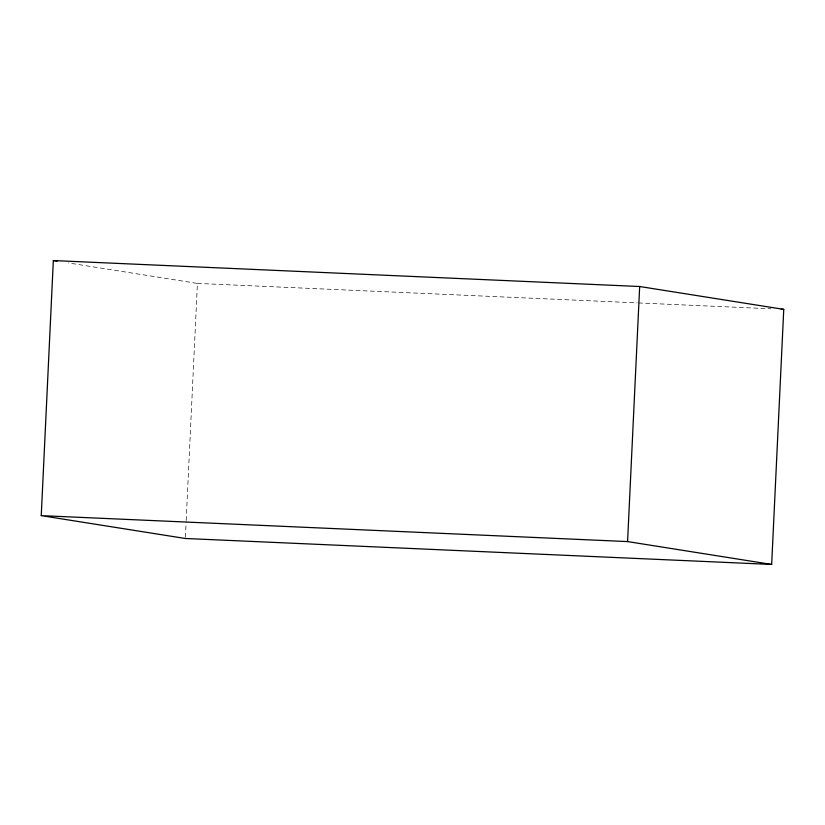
<?xml version="1.0" encoding="UTF-8"?>
<svg xmlns="http://www.w3.org/2000/svg" width="825" height="825" viewBox="0 0 825 825"><rect width="100%" height="100%" fill="white"/><g stroke="black" fill="none" stroke-linecap="round" stroke-linejoin="round"><path stroke-width="0.62" stroke-dasharray="4.12 3.09" d="M185.388 537.209L186.12 521.833M186.182 520.544L197.422 283.418L68.506 262.958M197.422 283.418L637.168 302.878M638.457 302.94L770.89 308.798"/><path stroke-width="1.24" d="M41.25 515.635L53.336 260.556L639.674 286.512L783.75 309.365L771.664 564.444L185.326 538.488L41.25 515.635L627.577 541.582L771.664 564.444M627.577 541.582L639.674 286.512M781.182 309.251L783.75 309.365M53.336 260.556L57.131 261.154"/></g></svg>
